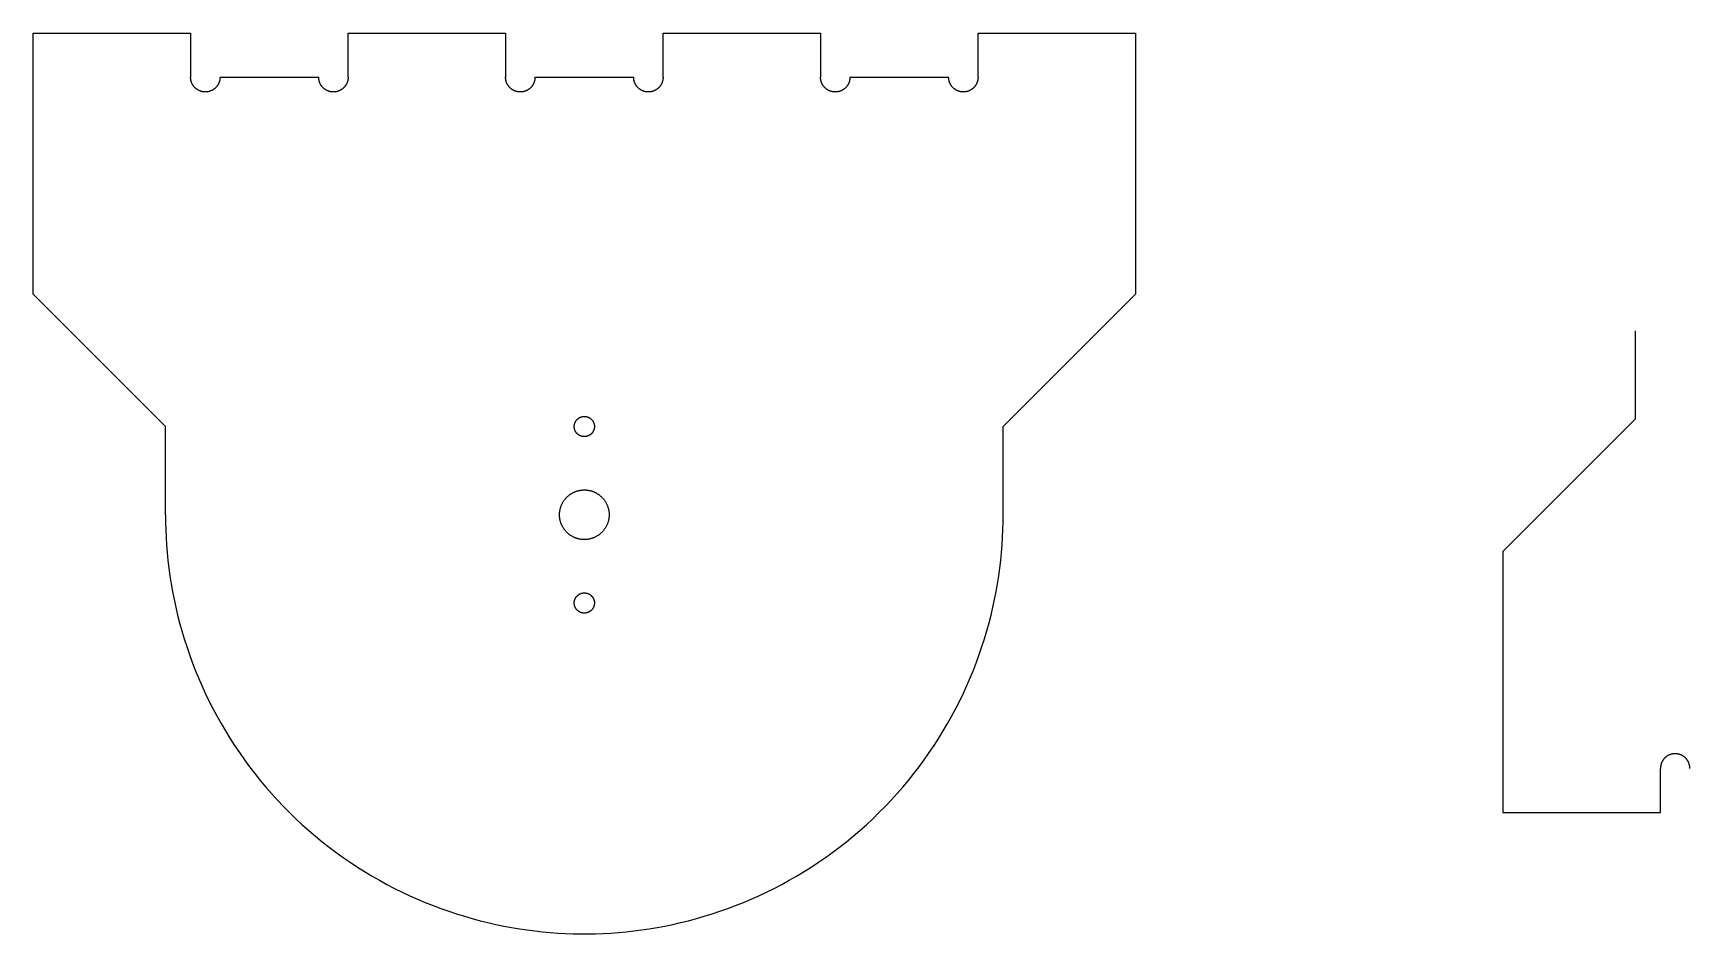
# Model space of a CAD drawing. Extents: x 20 to 1200, y -2407 to -64.
# Drawn here: x 450 to 900.9, y -314 to -69 of the extents above; entities that cross this region are included whole.
import ezdxf

# ---------------------------------------------------------------- set-up
doc = ezdxf.new("R2010")
doc.units = 0
doc.layers.add('DEFAULT', color=18, linetype='CONTINUOUS')

msp = doc.modelspace()

# ---------------------------------------------------------------- linework, layer by layer
at = {"layer": 'DEFAULT', "color": 18}
for p, q in [((450, -69), (492.857, -69)), ((450, -140), (450, -69)), ((492.857, -69), (492.857, -81)), ((535.7143, -69), (578.5714, -69)), ((535.7143, -81), (535.7143, -69)), ((578.5714, -69), (578.5714, -81)), ((621.4286, -81), (621.4286, -69)), ((621.4286, -69), (664.2857, -69)), ((664.2857, -69), (664.2857, -81)), ((707.143, -81), (707.143, -69)), ((707.143, -69), (750, -69)), ((750, -69), (750, -140)), ((500.8571, -81), (527.7143, -81)), ((586.5714, -81), (613.4286, -81)), ((672.2857, -81), (699.1429, -81)), ((486, -176), (450, -140)), ((750, -140), (714, -176)), ((886, -150.0001), (886, -174.0001)), ((886, -174.0001), (850, -210.0001)), ((486, -200), (486, -176)), ((714, -200), (714, -176)), ((850, -210.0001), (850, -281)), ((892.857, -281), (892.857, -269)), ((850, -281), (892.857, -281))]:
    msp.add_line(p, q, dxfattribs=at)
for points in [[(500.857, -81, 0), (500.856, -81.0714, 0), (500.855, -81.1433, 0), (500.851, -81.2157, 0), (500.847, -81.2885, 0), (500.841, -81.3617, 0), (500.833, -81.4353, 0), (500.825, -81.5092, 0), (500.814, -81.5834, 0), (500.803, -81.6579, 0), (500.789, -81.7325, 0), (500.775, -81.8074, 0), (500.759, -81.8824, 0), (500.741, -81.9574, 0), (500.722, -82.0326, 0), (500.701, -82.1077, 0), (500.678, -82.1828, 0), (500.654, -82.2578, 0), (500.629, -82.3326, 0), (500.601, -82.4073, 0), (500.573, -82.4817, 0), (500.542, -82.5558, 0), (500.51, -82.6296, 0), (500.476, -82.703, 0), (500.441, -82.776, 0), (500.404, -82.8485, 0), (500.366, -82.9204, 0), (500.326, -82.9918, 0), (500.284, -83.0625, 0), (500.241, -83.1325, 0), (500.197, -83.2018, 0), (500.15, -83.2703, 0), (500.103, -83.3379, 0), (500.054, -83.4047, 0), (500.003, -83.4705, 0), (499.951, -83.5353, 0), (499.898, -83.5991, 0), (499.843, -83.6618, 0), (499.787, -83.7235, 0), (499.729, -83.7839, 0), (499.671, -83.8432, 0), (499.611, -83.9012, 0), (499.55, -83.9579, 0), (499.488, -84.0133, 0), (499.424, -84.0674, 0), (499.36, -84.1201, 0), (499.295, -84.1714, 0), (499.228, -84.2213, 0), (499.161, -84.2697, 0), (499.093, -84.3166, 0), (499.024, -84.3621, 0), (498.955, -84.4059, 0), (498.884, -84.4483, 0), (498.813, -84.4891, 0), (498.742, -84.5283, 0), (498.669, -84.5659, 0), (498.597, -84.602, 0), (498.523, -84.6364, 0), (498.45, -84.6693, 0), (498.376, -84.7005, 0), (498.302, -84.7301, 0), (498.227, -84.7581, 0), (498.152, -84.7846, 0), (498.077, -84.8094, 0), (498.002, -84.8326, 0), (497.927, -84.8542, 0), (497.852, -84.8743, 0), (497.777, -84.8928, 0), (497.702, -84.9098, 0), (497.627, -84.9253, 0), (497.552, -84.9392, 0), (497.478, -84.9516, 0), (497.403, -84.9626, 0), (497.329, -84.9721, 0), (497.256, -84.9802, 0), (497.182, -84.9868, 0), (497.109, -84.9921, 0), (497.037, -84.996, 0), (496.964, -84.9986, 0), (496.893, -84.9999, 0), (496.821, -84.9999, 0), (496.75, -84.9986, 0), (496.678, -84.996, 0), (496.605, -84.9921, 0), (496.532, -84.9868, 0), (496.459, -84.9802, 0), (496.385, -84.9721, 0), (496.311, -84.9626, 0), (496.236, -84.9516, 0), (496.162, -84.9392, 0), (496.087, -84.9253, 0), (496.012, -84.9098, 0), (495.937, -84.8928, 0), (495.862, -84.8743, 0), (495.787, -84.8542, 0), (495.712, -84.8326, 0), (495.637, -84.8094, 0), (495.562, -84.7846, 0), (495.487, -84.7581, 0), (495.413, -84.7301, 0), (495.338, -84.7005, 0), (495.264, -84.6693, 0), (495.191, -84.6364, 0), (495.117, -84.602, 0), (495.045, -84.5659, 0), (494.973, -84.5283, 0), (494.901, -84.4891, 0), (494.83, -84.4483, 0), (494.759, -84.4059, 0), (494.69, -84.3621, 0), (494.621, -84.3166, 0), (494.553, -84.2697, 0), (494.486, -84.2213, 0), (494.419, -84.1714, 0), (494.354, -84.1201, 0), (494.29, -84.0674, 0), (494.226, -84.0133, 0), (494.164, -83.9579, 0), (494.103, -83.9012, 0), (494.043, -83.8432, 0), (493.985, -83.7839, 0), (493.927, -83.7235, 0), (493.871, -83.6618, 0), (493.816, -83.5991, 0), (493.763, -83.5353, 0), (493.711, -83.4705, 0), (493.66, -83.4047, 0), (493.611, -83.3379, 0), (493.564, -83.2703, 0), (493.518, -83.2018, 0), (493.473, -83.1325, 0), (493.43, -83.0625, 0), (493.388, -82.9918, 0), (493.348, -82.9204, 0), (493.31, -82.8485, 0), (493.273, -82.776, 0), (493.238, -82.703, 0), (493.204, -82.6296, 0), (493.172, -82.5558, 0), (493.142, -82.4817, 0), (493.113, -82.4073, 0), (493.086, -82.3326, 0), (493.06, -82.2578, 0), (493.036, -82.1828, 0), (493.013, -82.1077, 0), (492.993, -82.0326, 0), (492.973, -81.9574, 0), (492.956, -81.8824, 0), (492.939, -81.8074, 0), (492.925, -81.7325, 0), (492.911, -81.6579, 0), (492.9, -81.5834, 0), (492.89, -81.5092, 0), (492.881, -81.4353, 0), (492.873, -81.3617, 0), (492.867, -81.2885, 0), (492.863, -81.2157, 0), (492.86, -81.1433, 0), (492.858, -81.0714, 0), (492.857, -81, 0)], [(535.714, -81, 0), (535.714, -81.0714, 0), (535.712, -81.1433, 0), (535.708, -81.2157, 0), (535.704, -81.2885, 0), (535.698, -81.3617, 0), (535.691, -81.4353, 0), (535.682, -81.5092, 0), (535.672, -81.5834, 0), (535.66, -81.6579, 0), (535.647, -81.7325, 0), (535.632, -81.8074, 0), (535.616, -81.8824, 0), (535.598, -81.9574, 0), (535.579, -82.0326, 0), (535.558, -82.1077, 0), (535.535, -82.1828, 0), (535.511, -82.2577, 0), (535.486, -82.3326, 0), (535.459, -82.4072, 0), (535.43, -82.4817, 0), (535.399, -82.5558, 0), (535.367, -82.6296, 0), (535.334, -82.703, 0), (535.298, -82.776, 0), (535.262, -82.8485, 0), (535.223, -82.9204, 0), (535.183, -82.9918, 0), (535.142, -83.0625, 0), (535.098, -83.1325, 0), (535.054, -83.2018, 0), (535.008, -83.2703, 0), (534.96, -83.3379, 0), (534.911, -83.4046, 0), (534.86, -83.4705, 0), (534.808, -83.5353, 0), (534.755, -83.5991, 0), (534.7, -83.6618, 0), (534.644, -83.7234, 0), (534.587, -83.7839, 0), (534.528, -83.8431, 0), (534.468, -83.9011, 0), (534.407, -83.9579, 0), (534.345, -84.0133, 0), (534.282, -84.0674, 0), (534.217, -84.1201, 0), (534.152, -84.1714, 0), (534.086, -84.2213, 0), (534.018, -84.2697, 0), (533.95, -84.3166, 0), (533.882, -84.362, 0), (533.812, -84.4059, 0), (533.742, -84.4483, 0), (533.67, -84.489, 0), (533.599, -84.5283, 0), (533.527, -84.5659, 0), (533.454, -84.6019, 0), (533.381, -84.6364, 0), (533.307, -84.6692, 0), (533.233, -84.7004, 0), (533.159, -84.7301, 0), (533.084, -84.7581, 0), (533.009, -84.7845, 0), (532.935, -84.8093, 0), (532.86, -84.8326, 0), (532.784, -84.8542, 0), (532.709, -84.8743, 0), (532.634, -84.8928, 0), (532.559, -84.9098, 0), (532.484, -84.9252, 0), (532.409, -84.9391, 0), (532.335, -84.9516, 0), (532.261, -84.9625, 0), (532.187, -84.972, 0), (532.113, -84.9801, 0), (532.039, -84.9868, 0), (531.966, -84.9921, 0), (531.894, -84.996, 0), (531.822, -84.9986, 0), (531.75, -84.9998, 0), (531.679, -84.9998, 0), (531.607, -84.9986, 0), (531.535, -84.996, 0), (531.462, -84.9921, 0), (531.389, -84.9868, 0), (531.316, -84.9801, 0), (531.242, -84.972, 0), (531.168, -84.9625, 0), (531.094, -84.9516, 0), (531.019, -84.9391, 0), (530.944, -84.9252, 0), (530.869, -84.9098, 0), (530.794, -84.8928, 0), (530.719, -84.8743, 0), (530.644, -84.8542, 0), (530.569, -84.8326, 0), (530.494, -84.8093, 0), (530.419, -84.7845, 0), (530.344, -84.7581, 0), (530.27, -84.7301, 0), (530.196, -84.7004, 0), (530.122, -84.6692, 0), (530.048, -84.6364, 0), (529.975, -84.6019, 0), (529.902, -84.5659, 0), (529.83, -84.5283, 0), (529.758, -84.489, 0), (529.687, -84.4483, 0), (529.617, -84.4059, 0), (529.547, -84.362, 0), (529.478, -84.3166, 0), (529.41, -84.2697, 0), (529.343, -84.2213, 0), (529.277, -84.1714, 0), (529.211, -84.1201, 0), (529.147, -84.0674, 0), (529.084, -84.0133, 0), (529.022, -83.9579, 0), (528.961, -83.9011, 0), (528.901, -83.8431, 0), (528.842, -83.7839, 0), (528.785, -83.7234, 0), (528.729, -83.6618, 0), (528.674, -83.5991, 0), (528.62, -83.5353, 0), (528.568, -83.4705, 0), (528.518, -83.4046, 0), (528.469, -83.3379, 0), (528.421, -83.2703, 0), (528.375, -83.2018, 0), (528.33, -83.1325, 0), (528.287, -83.0625, 0), (528.245, -82.9918, 0), (528.205, -82.9204, 0), (528.167, -82.8485, 0), (528.13, -82.776, 0), (528.095, -82.703, 0), (528.061, -82.6296, 0), (528.029, -82.5558, 0), (527.999, -82.4817, 0), (527.97, -82.4072, 0), (527.943, -82.3326, 0), (527.917, -82.2577, 0), (527.893, -82.1828, 0), (527.871, -82.1077, 0), (527.85, -82.0326, 0), (527.831, -81.9574, 0), (527.813, -81.8824, 0), (527.797, -81.8074, 0), (527.782, -81.7325, 0), (527.769, -81.6579, 0), (527.757, -81.5834, 0), (527.747, -81.5092, 0), (527.738, -81.4353, 0), (527.731, -81.3617, 0), (527.725, -81.2885, 0), (527.72, -81.2157, 0), (527.717, -81.1433, 0), (527.715, -81.0714, 0), (527.714, -81, 0)], [(586.571, -81, 0), (586.571, -81.0714, 0), (586.569, -81.1433, 0), (586.566, -81.2157, 0), (586.561, -81.2885, 0), (586.555, -81.3617, 0), (586.548, -81.4353, 0), (586.539, -81.5092, 0), (586.529, -81.5834, 0), (586.517, -81.6579, 0), (586.504, -81.7325, 0), (586.489, -81.8074, 0), (586.473, -81.8824, 0), (586.455, -81.9574, 0), (586.436, -82.0326, 0), (586.415, -82.1077, 0), (586.393, -82.1828, 0), (586.369, -82.2577, 0), (586.343, -82.3326, 0), (586.316, -82.4072, 0), (586.287, -82.4817, 0), (586.256, -82.5558, 0), (586.224, -82.6296, 0), (586.191, -82.703, 0), (586.156, -82.776, 0), (586.119, -82.8485, 0), (586.08, -82.9204, 0), (586.04, -82.9918, 0), (585.999, -83.0625, 0), (585.956, -83.1325, 0), (585.911, -83.2018, 0), (585.865, -83.2703, 0), (585.817, -83.3379, 0), (585.768, -83.4046, 0), (585.717, -83.4705, 0), (585.665, -83.5353, 0), (585.612, -83.5991, 0), (585.557, -83.6618, 0), (585.501, -83.7234, 0), (585.444, -83.7839, 0), (585.385, -83.8431, 0), (585.325, -83.9011, 0), (585.264, -83.9579, 0), (585.202, -84.0133, 0), (585.139, -84.0674, 0), (585.074, -84.1201, 0), (585.009, -84.1714, 0), (584.943, -84.2213, 0), (584.876, -84.2697, 0), (584.808, -84.3166, 0), (584.739, -84.362, 0), (584.669, -84.4059, 0), (584.599, -84.4483, 0), (584.528, -84.489, 0), (584.456, -84.5283, 0), (584.384, -84.5659, 0), (584.311, -84.6019, 0), (584.238, -84.6364, 0), (584.164, -84.6692, 0), (584.09, -84.7004, 0), (584.016, -84.7301, 0), (583.941, -84.7581, 0), (583.867, -84.7845, 0), (583.792, -84.8093, 0), (583.717, -84.8326, 0), (583.642, -84.8542, 0), (583.566, -84.8743, 0), (583.491, -84.8928, 0), (583.416, -84.9098, 0), (583.341, -84.9252, 0), (583.267, -84.9391, 0), (583.192, -84.9516, 0), (583.118, -84.9625, 0), (583.044, -84.972, 0), (582.97, -84.9801, 0), (582.896, -84.9868, 0), (582.823, -84.9921, 0), (582.751, -84.996, 0), (582.679, -84.9986, 0), (582.607, -84.9998, 0), (582.536, -84.9998, 0), (582.464, -84.9986, 0), (582.392, -84.996, 0), (582.319, -84.9921, 0), (582.246, -84.9868, 0), (582.173, -84.9801, 0), (582.099, -84.972, 0), (582.025, -84.9625, 0), (581.951, -84.9516, 0), (581.876, -84.9391, 0), (581.801, -84.9252, 0), (581.727, -84.9098, 0), (581.652, -84.8928, 0), (581.576, -84.8743, 0), (581.501, -84.8542, 0), (581.426, -84.8326, 0), (581.351, -84.8093, 0), (581.276, -84.7845, 0), (581.201, -84.7581, 0), (581.127, -84.7301, 0), (581.053, -84.7004, 0), (580.979, -84.6692, 0), (580.905, -84.6364, 0), (580.832, -84.6019, 0), (580.759, -84.5659, 0), (580.687, -84.5283, 0), (580.615, -84.489, 0), (580.544, -84.4483, 0), (580.474, -84.4059, 0), (580.404, -84.362, 0), (580.335, -84.3166, 0), (580.267, -84.2697, 0), (580.2, -84.2213, 0), (580.134, -84.1714, 0), (580.068, -84.1201, 0), (580.004, -84.0674, 0), (579.941, -84.0133, 0), (579.879, -83.9579, 0), (579.818, -83.9011, 0), (579.758, -83.8431, 0), (579.699, -83.7839, 0), (579.642, -83.7234, 0), (579.586, -83.6618, 0), (579.531, -83.5991, 0), (579.477, -83.5353, 0), (579.425, -83.4705, 0), (579.375, -83.4046, 0), (579.326, -83.3379, 0), (579.278, -83.2703, 0), (579.232, -83.2018, 0), (579.187, -83.1325, 0), (579.144, -83.0625, 0), (579.103, -82.9918, 0), (579.063, -82.9204, 0), (579.024, -82.8485, 0), (578.987, -82.776, 0), (578.952, -82.703, 0), (578.918, -82.6296, 0), (578.886, -82.5558, 0), (578.856, -82.4817, 0), (578.827, -82.4072, 0), (578.8, -82.3326, 0), (578.774, -82.2577, 0), (578.75, -82.1828, 0), (578.728, -82.1077, 0), (578.707, -82.0326, 0), (578.688, -81.9574, 0), (578.67, -81.8824, 0), (578.654, -81.8074, 0), (578.639, -81.7325, 0), (578.626, -81.6579, 0), (578.614, -81.5834, 0), (578.604, -81.5092, 0), (578.595, -81.4353, 0), (578.588, -81.3617, 0), (578.582, -81.2885, 0), (578.577, -81.2157, 0), (578.574, -81.1433, 0), (578.572, -81.0714, 0), (578.571, -81, 0)], [(621.429, -81, 0), (621.428, -81.0714, 0), (621.426, -81.1433, 0), (621.423, -81.2157, 0), (621.418, -81.2885, 0), (621.412, -81.3617, 0), (621.405, -81.4353, 0), (621.396, -81.5092, 0), (621.386, -81.5834, 0), (621.374, -81.6579, 0), (621.361, -81.7325, 0), (621.346, -81.8074, 0), (621.33, -81.8824, 0), (621.312, -81.9574, 0), (621.293, -82.0326, 0), (621.272, -82.1077, 0), (621.25, -82.1828, 0), (621.226, -82.2577, 0), (621.2, -82.3326, 0), (621.173, -82.4072, 0), (621.144, -82.4817, 0), (621.114, -82.5558, 0), (621.082, -82.6296, 0), (621.048, -82.703, 0), (621.013, -82.776, 0), (620.976, -82.8485, 0), (620.937, -82.9204, 0), (620.897, -82.9918, 0), (620.856, -83.0625, 0), (620.813, -83.1325, 0), (620.768, -83.2018, 0), (620.722, -83.2703, 0), (620.674, -83.3379, 0), (620.625, -83.4046, 0), (620.575, -83.4705, 0), (620.523, -83.5353, 0), (620.469, -83.5991, 0), (620.414, -83.6618, 0), (620.358, -83.7234, 0), (620.301, -83.7839, 0), (620.242, -83.8431, 0), (620.182, -83.9011, 0), (620.121, -83.9579, 0), (620.059, -84.0133, 0), (619.996, -84.0674, 0), (619.932, -84.1201, 0), (619.866, -84.1714, 0), (619.8, -84.2213, 0), (619.733, -84.2697, 0), (619.665, -84.3166, 0), (619.596, -84.362, 0), (619.526, -84.4059, 0), (619.456, -84.4483, 0), (619.385, -84.489, 0), (619.313, -84.5283, 0), (619.241, -84.5659, 0), (619.168, -84.6019, 0), (619.095, -84.6364, 0), (619.021, -84.6692, 0), (618.947, -84.7004, 0), (618.873, -84.7301, 0), (618.799, -84.7581, 0), (618.724, -84.7845, 0), (618.649, -84.8093, 0), (618.574, -84.8326, 0), (618.499, -84.8542, 0), (618.424, -84.8743, 0), (618.348, -84.8928, 0), (618.273, -84.9098, 0), (618.199, -84.9252, 0), (618.124, -84.9391, 0), (618.049, -84.9516, 0), (617.975, -84.9625, 0), (617.901, -84.972, 0), (617.827, -84.9801, 0), (617.754, -84.9868, 0), (617.681, -84.9921, 0), (617.608, -84.996, 0), (617.536, -84.9986, 0), (617.464, -84.9998, 0), (617.393, -84.9998, 0), (617.321, -84.9986, 0), (617.249, -84.996, 0), (617.177, -84.9921, 0), (617.104, -84.9868, 0), (617.03, -84.9801, 0), (616.956, -84.972, 0), (616.882, -84.9625, 0), (616.808, -84.9516, 0), (616.733, -84.9391, 0), (616.659, -84.9252, 0), (616.584, -84.9098, 0), (616.509, -84.8928, 0), (616.434, -84.8743, 0), (616.358, -84.8542, 0), (616.283, -84.8326, 0), (616.208, -84.8093, 0), (616.133, -84.7845, 0), (616.059, -84.7581, 0), (615.984, -84.7301, 0), (615.91, -84.7004, 0), (615.836, -84.6692, 0), (615.762, -84.6364, 0), (615.689, -84.6019, 0), (615.616, -84.5659, 0), (615.544, -84.5283, 0), (615.472, -84.489, 0), (615.401, -84.4483, 0), (615.331, -84.4059, 0), (615.261, -84.362, 0), (615.192, -84.3166, 0), (615.124, -84.2697, 0), (615.057, -84.2213, 0), (614.991, -84.1714, 0), (614.926, -84.1201, 0), (614.861, -84.0674, 0), (614.798, -84.0133, 0), (614.736, -83.9579, 0), (614.675, -83.9011, 0), (614.615, -83.8431, 0), (614.556, -83.7839, 0), (614.499, -83.7234, 0), (614.443, -83.6618, 0), (614.388, -83.5991, 0), (614.335, -83.5353, 0), (614.283, -83.4705, 0), (614.232, -83.4046, 0), (614.183, -83.3379, 0), (614.135, -83.2703, 0), (614.089, -83.2018, 0), (614.044, -83.1325, 0), (614.001, -83.0625, 0), (613.96, -82.9918, 0), (613.92, -82.9204, 0), (613.881, -82.8485, 0), (613.844, -82.776, 0), (613.809, -82.703, 0), (613.776, -82.6296, 0), (613.744, -82.5558, 0), (613.713, -82.4817, 0), (613.684, -82.4072, 0), (613.657, -82.3326, 0), (613.631, -82.2577, 0), (613.607, -82.1828, 0), (613.585, -82.1077, 0), (613.564, -82.0326, 0), (613.545, -81.9574, 0), (613.527, -81.8824, 0), (613.511, -81.8074, 0), (613.496, -81.7325, 0), (613.483, -81.6579, 0), (613.471, -81.5834, 0), (613.461, -81.5092, 0), (613.452, -81.4353, 0), (613.445, -81.3617, 0), (613.439, -81.2885, 0), (613.434, -81.2157, 0), (613.431, -81.1433, 0), (613.429, -81.0714, 0), (613.429, -81, 0)], [(672.286, -81, 0), (672.285, -81.0714, 0), (672.283, -81.1433, 0), (672.28, -81.2157, 0), (672.275, -81.2885, 0), (672.269, -81.3617, 0), (672.262, -81.4353, 0), (672.253, -81.5092, 0), (672.243, -81.5834, 0), (672.231, -81.6579, 0), (672.218, -81.7325, 0), (672.203, -81.8074, 0), (672.187, -81.8824, 0), (672.169, -81.9574, 0), (672.15, -82.0326, 0), (672.129, -82.1077, 0), (672.107, -82.1828, 0), (672.083, -82.2577, 0), (672.057, -82.3326, 0), (672.03, -82.4072, 0), (672.001, -82.4817, 0), (671.971, -82.5558, 0), (671.939, -82.6296, 0), (671.905, -82.703, 0), (671.87, -82.776, 0), (671.833, -82.8485, 0), (671.795, -82.9204, 0), (671.755, -82.9918, 0), (671.713, -83.0625, 0), (671.67, -83.1325, 0), (671.625, -83.2018, 0), (671.579, -83.2703, 0), (671.531, -83.3379, 0), (671.482, -83.4046, 0), (671.432, -83.4705, 0), (671.38, -83.5353, 0), (671.326, -83.5991, 0), (671.271, -83.6618, 0), (671.215, -83.7234, 0), (671.158, -83.7839, 0), (671.099, -83.8431, 0), (671.039, -83.9011, 0), (670.978, -83.9579, 0), (670.916, -84.0133, 0), (670.853, -84.0674, 0), (670.789, -84.1201, 0), (670.723, -84.1714, 0), (670.657, -84.2213, 0), (670.59, -84.2697, 0), (670.522, -84.3166, 0), (670.453, -84.362, 0), (670.383, -84.4059, 0), (670.313, -84.4483, 0), (670.242, -84.489, 0), (670.17, -84.5283, 0), (670.098, -84.5659, 0), (670.025, -84.6019, 0), (669.952, -84.6364, 0), (669.878, -84.6692, 0), (669.804, -84.7004, 0), (669.73, -84.7301, 0), (669.656, -84.7581, 0), (669.581, -84.7845, 0), (669.506, -84.8093, 0), (669.431, -84.8326, 0), (669.356, -84.8542, 0), (669.281, -84.8743, 0), (669.206, -84.8928, 0), (669.131, -84.9098, 0), (669.056, -84.9252, 0), (668.981, -84.9391, 0), (668.906, -84.9516, 0), (668.832, -84.9625, 0), (668.758, -84.972, 0), (668.684, -84.9801, 0), (668.611, -84.9868, 0), (668.538, -84.9921, 0), (668.465, -84.996, 0), (668.393, -84.9986, 0), (668.321, -84.9998, 0), (668.25, -84.9998, 0), (668.178, -84.9986, 0), (668.106, -84.996, 0), (668.034, -84.9921, 0), (667.961, -84.9868, 0), (667.887, -84.9801, 0), (667.813, -84.972, 0), (667.739, -84.9625, 0), (667.665, -84.9516, 0), (667.591, -84.9391, 0), (667.516, -84.9252, 0), (667.441, -84.9098, 0), (667.366, -84.8928, 0), (667.291, -84.8743, 0), (667.216, -84.8542, 0), (667.14, -84.8326, 0), (667.065, -84.8093, 0), (666.991, -84.7845, 0), (666.916, -84.7581, 0), (666.841, -84.7301, 0), (666.767, -84.7004, 0), (666.693, -84.6692, 0), (666.619, -84.6364, 0), (666.546, -84.6019, 0), (666.473, -84.5659, 0), (666.401, -84.5283, 0), (666.33, -84.489, 0), (666.258, -84.4483, 0), (666.188, -84.4059, 0), (666.118, -84.362, 0), (666.05, -84.3166, 0), (665.982, -84.2697, 0), (665.914, -84.2213, 0), (665.848, -84.1714, 0), (665.783, -84.1201, 0), (665.718, -84.0674, 0), (665.655, -84.0133, 0), (665.593, -83.9579, 0), (665.532, -83.9011, 0), (665.472, -83.8431, 0), (665.413, -83.7839, 0), (665.356, -83.7234, 0), (665.3, -83.6618, 0), (665.245, -83.5991, 0), (665.192, -83.5353, 0), (665.14, -83.4705, 0), (665.089, -83.4046, 0), (665.04, -83.3379, 0), (664.992, -83.2703, 0), (664.946, -83.2018, 0), (664.902, -83.1325, 0), (664.858, -83.0625, 0), (664.817, -82.9918, 0), (664.777, -82.9204, 0), (664.738, -82.8485, 0), (664.702, -82.776, 0), (664.666, -82.703, 0), (664.633, -82.6296, 0), (664.601, -82.5558, 0), (664.57, -82.4817, 0), (664.541, -82.4072, 0), (664.514, -82.3326, 0), (664.489, -82.2577, 0), (664.465, -82.1828, 0), (664.442, -82.1077, 0), (664.421, -82.0326, 0), (664.402, -81.9574, 0), (664.384, -81.8824, 0), (664.368, -81.8074, 0), (664.353, -81.7325, 0), (664.34, -81.6579, 0), (664.328, -81.5834, 0), (664.318, -81.5092, 0), (664.309, -81.4353, 0), (664.302, -81.3617, 0), (664.296, -81.2885, 0), (664.292, -81.2157, 0), (664.288, -81.1433, 0), (664.286, -81.0714, 0), (664.286, -81, 0)], [(707.143, -81, 0), (707.142, -81.0714, 0), (707.14, -81.1433, 0), (707.137, -81.2157, 0), (707.133, -81.2885, 0), (707.127, -81.3617, 0), (707.119, -81.4353, 0), (707.11, -81.5092, 0), (707.1, -81.5834, 0), (707.089, -81.6579, 0), (707.075, -81.7325, 0), (707.061, -81.8074, 0), (707.044, -81.8824, 0), (707.027, -81.9574, 0), (707.007, -82.0326, 0), (706.987, -82.1077, 0), (706.964, -82.1828, 0), (706.94, -82.2578, 0), (706.914, -82.3326, 0), (706.887, -82.4073, 0), (706.858, -82.4817, 0), (706.828, -82.5558, 0), (706.796, -82.6296, 0), (706.762, -82.703, 0), (706.727, -82.776, 0), (706.69, -82.8485, 0), (706.652, -82.9204, 0), (706.612, -82.9918, 0), (706.57, -83.0625, 0), (706.527, -83.1325, 0), (706.482, -83.2018, 0), (706.436, -83.2703, 0), (706.389, -83.3379, 0), (706.34, -83.4047, 0), (706.289, -83.4705, 0), (706.237, -83.5353, 0), (706.184, -83.5991, 0), (706.129, -83.6618, 0), (706.073, -83.7235, 0), (706.015, -83.7839, 0), (705.957, -83.8432, 0), (705.897, -83.9012, 0), (705.836, -83.9579, 0), (705.774, -84.0133, 0), (705.71, -84.0674, 0), (705.646, -84.1201, 0), (705.581, -84.1714, 0), (705.514, -84.2213, 0), (705.447, -84.2697, 0), (705.379, -84.3166, 0), (705.31, -84.3621, 0), (705.241, -84.4059, 0), (705.17, -84.4483, 0), (705.099, -84.4891, 0), (705.027, -84.5283, 0), (704.955, -84.5659, 0), (704.883, -84.602, 0), (704.809, -84.6364, 0), (704.736, -84.6693, 0), (704.662, -84.7005, 0), (704.587, -84.7301, 0), (704.513, -84.7581, 0), (704.438, -84.7846, 0), (704.363, -84.8094, 0), (704.288, -84.8326, 0), (704.213, -84.8542, 0), (704.138, -84.8743, 0), (704.063, -84.8928, 0), (703.988, -84.9098, 0), (703.913, -84.9253, 0), (703.838, -84.9392, 0), (703.764, -84.9516, 0), (703.689, -84.9626, 0), (703.615, -84.9721, 0), (703.541, -84.9802, 0), (703.468, -84.9868, 0), (703.395, -84.9921, 0), (703.322, -84.996, 0), (703.25, -84.9986, 0), (703.179, -84.9999, 0), (703.107, -84.9999, 0), (703.036, -84.9986, 0), (702.963, -84.996, 0), (702.891, -84.9921, 0), (702.818, -84.9868, 0), (702.744, -84.9802, 0), (702.671, -84.9721, 0), (702.597, -84.9626, 0), (702.522, -84.9516, 0), (702.448, -84.9392, 0), (702.373, -84.9253, 0), (702.298, -84.9098, 0), (702.223, -84.8928, 0), (702.148, -84.8743, 0), (702.073, -84.8542, 0), (701.998, -84.8326, 0), (701.923, -84.8094, 0), (701.848, -84.7846, 0), (701.773, -84.7581, 0), (701.698, -84.7301, 0), (701.624, -84.7005, 0), (701.55, -84.6693, 0), (701.477, -84.6364, 0), (701.403, -84.602, 0), (701.331, -84.5659, 0), (701.258, -84.5283, 0), (701.187, -84.4891, 0), (701.116, -84.4483, 0), (701.045, -84.4059, 0), (700.976, -84.3621, 0), (700.907, -84.3166, 0), (700.839, -84.2697, 0), (700.772, -84.2213, 0), (700.705, -84.1714, 0), (700.64, -84.1201, 0), (700.576, -84.0674, 0), (700.512, -84.0133, 0), (700.45, -83.9579, 0), (700.389, -83.9012, 0), (700.329, -83.8432, 0), (700.271, -83.7839, 0), (700.213, -83.7235, 0), (700.157, -83.6618, 0), (700.102, -83.5991, 0), (700.049, -83.5353, 0), (699.997, -83.4705, 0), (699.946, -83.4047, 0), (699.897, -83.3379, 0), (699.85, -83.2703, 0), (699.803, -83.2018, 0), (699.759, -83.1325, 0), (699.716, -83.0625, 0), (699.674, -82.9918, 0), (699.634, -82.9204, 0), (699.596, -82.8485, 0), (699.559, -82.776, 0), (699.524, -82.703, 0), (699.49, -82.6296, 0), (699.458, -82.5558, 0), (699.427, -82.4817, 0), (699.399, -82.4073, 0), (699.371, -82.3326, 0), (699.346, -82.2578, 0), (699.322, -82.1828, 0), (699.299, -82.1077, 0), (699.278, -82.0326, 0), (699.259, -81.9574, 0), (699.241, -81.8824, 0), (699.225, -81.8074, 0), (699.211, -81.7325, 0), (699.197, -81.6579, 0), (699.186, -81.5834, 0), (699.175, -81.5092, 0), (699.167, -81.4353, 0), (699.159, -81.3617, 0), (699.153, -81.2885, 0), (699.149, -81.2157, 0), (699.145, -81.1433, 0), (699.144, -81.0714, 0), (699.143, -81, 0)], [(600, -173.25, 0), (600.054, -173.251, 0), (600.109, -173.252, 0), (600.164, -173.255, 0), (600.22, -173.259, 0), (600.276, -173.264, 0), (600.332, -173.27, 0), (600.389, -173.278, 0), (600.445, -173.286, 0), (600.502, -173.296, 0), (600.559, -173.307, 0), (600.616, -173.32, 0), (600.674, -173.334, 0), (600.731, -173.349, 0), (600.788, -173.365, 0), (600.845, -173.383, 0), (600.902, -173.402, 0), (600.959, -173.423, 0), (601.016, -173.444, 0), (601.072, -173.468, 0), (601.128, -173.492, 0), (601.184, -173.518, 0), (601.24, -173.545, 0), (601.295, -173.574, 0), (601.349, -173.604, 0), (601.403, -173.635, 0), (601.457, -173.668, 0), (601.51, -173.701, 0), (601.562, -173.737, 0), (601.613, -173.773, 0), (601.664, -173.811, 0), (601.714, -173.85, 0), (601.763, -173.89, 0), (601.811, -173.931, 0), (601.859, -173.973, 0), (601.905, -174.017, 0), (601.95, -174.061, 0), (601.994, -174.107, 0), (602.038, -174.153, 0), (602.08, -174.201, 0), (602.121, -174.249, 0), (602.16, -174.298, 0), (602.199, -174.348, 0), (602.236, -174.399, 0), (602.272, -174.451, 0), (602.307, -174.503, 0), (602.341, -174.556, 0), (602.373, -174.61, 0), (602.404, -174.664, 0), (602.433, -174.719, 0), (602.462, -174.774, 0), (602.489, -174.83, 0), (602.514, -174.886, 0), (602.538, -174.942, 0), (602.561, -174.998, 0), (602.583, -175.055, 0), (602.603, -175.112, 0), (602.621, -175.169, 0), (602.639, -175.226, 0), (602.655, -175.284, 0), (602.67, -175.341, 0), (602.683, -175.398, 0), (602.695, -175.455, 0), (602.706, -175.512, 0), (602.716, -175.569, 0), (602.724, -175.626, 0), (602.732, -175.682, 0), (602.737, -175.738, 0), (602.742, -175.794, 0), (602.746, -175.849, 0), (602.748, -175.904, 0), (602.75, -175.959, 0), (602.75, -176.014, 0), (602.749, -176.068, 0), (602.747, -176.123, 0), (602.744, -176.178, 0), (602.74, -176.234, 0), (602.735, -176.29, 0), (602.728, -176.346, 0), (602.72, -176.403, 0), (602.711, -176.46, 0), (602.701, -176.516, 0), (602.69, -176.573, 0), (602.677, -176.631, 0), (602.663, -176.688, 0), (602.647, -176.745, 0), (602.63, -176.802, 0), (602.612, -176.859, 0), (602.593, -176.916, 0), (602.572, -176.973, 0), (602.55, -177.03, 0), (602.526, -177.086, 0), (602.501, -177.142, 0), (602.475, -177.198, 0), (602.448, -177.254, 0), (602.419, -177.309, 0), (602.388, -177.363, 0), (602.357, -177.417, 0), (602.324, -177.47, 0), (602.29, -177.523, 0), (602.254, -177.575, 0), (602.218, -177.626, 0), (602.18, -177.677, 0), (602.141, -177.726, 0), (602.1, -177.775, 0), (602.059, -177.823, 0), (602.016, -177.87, 0), (601.972, -177.916, 0), (601.928, -177.961, 0), (601.882, -178.005, 0), (601.835, -178.048, 0), (601.787, -178.09, 0), (601.739, -178.131, 0), (601.689, -178.17, 0), (601.639, -178.208, 0), (601.588, -178.245, 0), (601.536, -178.281, 0), (601.483, -178.316, 0), (601.43, -178.349, 0), (601.376, -178.381, 0), (601.322, -178.411, 0), (601.267, -178.441, 0), (601.212, -178.468, 0), (601.156, -178.495, 0), (601.1, -178.52, 0), (601.044, -178.544, 0), (600.987, -178.567, 0), (600.931, -178.588, 0), (600.874, -178.608, 0), (600.817, -178.626, 0), (600.759, -178.643, 0), (600.702, -178.659, 0), (600.645, -178.673, 0), (600.588, -178.686, 0), (600.531, -178.698, 0), (600.474, -178.709, 0), (600.417, -178.718, 0), (600.36, -178.726, 0), (600.304, -178.733, 0), (600.248, -178.739, 0), (600.192, -178.743, 0), (600.137, -178.747, 0), (600.082, -178.749, 0), (600.027, -178.75, 0), (599.973, -178.75, 0), (599.918, -178.749, 0), (599.863, -178.747, 0), (599.808, -178.743, 0), (599.752, -178.739, 0), (599.696, -178.733, 0), (599.64, -178.726, 0), (599.583, -178.718, 0), (599.526, -178.709, 0), (599.469, -178.698, 0), (599.412, -178.686, 0), (599.355, -178.673, 0), (599.298, -178.659, 0), (599.241, -178.643, 0), (599.183, -178.626, 0), (599.126, -178.608, 0), (599.069, -178.588, 0), (599.013, -178.567, 0), (598.956, -178.544, 0), (598.9, -178.52, 0), (598.844, -178.495, 0), (598.788, -178.468, 0), (598.733, -178.441, 0), (598.678, -178.411, 0), (598.624, -178.381, 0), (598.57, -178.349, 0), (598.517, -178.316, 0), (598.464, -178.281, 0), (598.412, -178.245, 0), (598.361, -178.208, 0), (598.311, -178.17, 0), (598.261, -178.131, 0), (598.213, -178.09, 0), (598.165, -178.048, 0), (598.118, -178.005, 0), (598.072, -177.961, 0), (598.028, -177.916, 0), (597.984, -177.87, 0), (597.941, -177.823, 0), (597.9, -177.775, 0), (597.859, -177.726, 0), (597.82, -177.677, 0), (597.782, -177.626, 0), (597.746, -177.575, 0), (597.71, -177.523, 0), (597.676, -177.47, 0), (597.643, -177.417, 0), (597.612, -177.363, 0), (597.581, -177.309, 0), (597.552, -177.254, 0), (597.525, -177.198, 0), (597.499, -177.142, 0), (597.474, -177.086, 0), (597.45, -177.03, 0), (597.428, -176.973, 0), (597.407, -176.916, 0), (597.388, -176.859, 0), (597.37, -176.802, 0), (597.353, -176.745, 0), (597.337, -176.688, 0), (597.323, -176.631, 0), (597.31, -176.573, 0), (597.299, -176.516, 0), (597.289, -176.46, 0), (597.28, -176.403, 0), (597.272, -176.346, 0), (597.265, -176.29, 0), (597.26, -176.234, 0), (597.256, -176.178, 0), (597.253, -176.123, 0), (597.251, -176.068, 0), (597.25, -176.014, 0), (597.25, -175.959, 0), (597.252, -175.904, 0), (597.254, -175.849, 0), (597.258, -175.794, 0), (597.263, -175.738, 0), (597.268, -175.682, 0), (597.276, -175.626, 0), (597.284, -175.569, 0), (597.294, -175.512, 0), (597.305, -175.455, 0), (597.317, -175.398, 0), (597.33, -175.341, 0), (597.345, -175.284, 0), (597.361, -175.226, 0), (597.379, -175.169, 0), (597.397, -175.112, 0), (597.417, -175.055, 0), (597.439, -174.998, 0), (597.462, -174.942, 0), (597.486, -174.886, 0), (597.511, -174.83, 0), (597.538, -174.774, 0), (597.567, -174.719, 0), (597.596, -174.664, 0), (597.627, -174.61, 0), (597.659, -174.556, 0), (597.693, -174.503, 0), (597.728, -174.451, 0), (597.764, -174.399, 0), (597.801, -174.348, 0), (597.84, -174.298, 0), (597.879, -174.249, 0), (597.92, -174.201, 0), (597.962, -174.153, 0), (598.006, -174.107, 0), (598.05, -174.061, 0), (598.095, -174.017, 0), (598.141, -173.973, 0), (598.189, -173.931, 0), (598.237, -173.89, 0), (598.286, -173.85, 0), (598.336, -173.811, 0), (598.387, -173.773, 0), (598.438, -173.737, 0), (598.49, -173.701, 0), (598.543, -173.668, 0), (598.597, -173.635, 0), (598.651, -173.604, 0), (598.705, -173.574, 0), (598.76, -173.545, 0), (598.816, -173.518, 0), (598.872, -173.492, 0), (598.928, -173.468, 0), (598.984, -173.444, 0), (599.041, -173.423, 0), (599.098, -173.402, 0), (599.155, -173.383, 0), (599.212, -173.365, 0), (599.269, -173.349, 0), (599.326, -173.334, 0), (599.384, -173.32, 0), (599.441, -173.307, 0), (599.498, -173.296, 0), (599.555, -173.286, 0), (599.611, -173.278, 0), (599.668, -173.27, 0), (599.724, -173.264, 0), (599.78, -173.259, 0), (599.836, -173.255, 0), (599.891, -173.252, 0), (599.946, -173.251, 0), (600, -173.25, 0)], [(600, -193.25, 0), (600.134, -193.251, 0), (600.268, -193.255, 0), (600.404, -193.262, 0), (600.54, -193.272, 0), (600.677, -193.284, 0), (600.815, -193.299, 0), (600.954, -193.318, 0), (601.093, -193.339, 0), (601.233, -193.363, 0), (601.373, -193.391, 0), (601.513, -193.422, 0), (601.653, -193.456, 0), (601.794, -193.493, 0), (601.934, -193.533, 0), (602.074, -193.577, 0), (602.214, -193.624, 0), (602.354, -193.674, 0), (602.493, -193.727, 0), (602.632, -193.784, 0), (602.77, -193.844, 0), (602.907, -193.908, 0), (603.043, -193.975, 0), (603.178, -194.045, 0), (603.312, -194.118, 0), (603.445, -194.195, 0), (603.576, -194.275, 0), (603.706, -194.358, 0), (603.834, -194.444, 0), (603.96, -194.534, 0), (604.085, -194.626, 0), (604.207, -194.722, 0), (604.328, -194.82, 0), (604.446, -194.921, 0), (604.562, -195.025, 0), (604.676, -195.132, 0), (604.787, -195.241, 0), (604.895, -195.353, 0), (605.001, -195.467, 0), (605.105, -195.583, 0), (605.205, -195.702, 0), (605.303, -195.823, 0), (605.397, -195.946, 0), (605.489, -196.071, 0), (605.577, -196.198, 0), (605.663, -196.327, 0), (605.745, -196.457, 0), (605.824, -196.588, 0), (605.9, -196.721, 0), (605.973, -196.855, 0), (606.042, -196.991, 0), (606.108, -197.127, 0), (606.171, -197.265, 0), (606.23, -197.403, 0), (606.286, -197.541, 0), (606.339, -197.681, 0), (606.388, -197.821, 0), (606.435, -197.961, 0), (606.477, -198.101, 0), (606.517, -198.241, 0), (606.553, -198.382, 0), (606.586, -198.522, 0), (606.616, -198.662, 0), (606.643, -198.802, 0), (606.667, -198.942, 0), (606.687, -199.081, 0), (606.705, -199.219, 0), (606.719, -199.357, 0), (606.731, -199.494, 0), (606.74, -199.63, 0), (606.746, -199.766, 0), (606.749, -199.9, 0), (606.75, -200.033, 0), (606.748, -200.167, 0), (606.743, -200.302, 0), (606.736, -200.438, 0), (606.726, -200.574, 0), (606.712, -200.712, 0), (606.696, -200.85, 0), (606.677, -200.989, 0), (606.655, -201.128, 0), (606.63, -201.268, 0), (606.602, -201.408, 0), (606.57, -201.548, 0), (606.535, -201.688, 0), (606.498, -201.829, 0), (606.456, -201.969, 0), (606.412, -202.109, 0), (606.364, -202.249, 0), (606.313, -202.389, 0), (606.259, -202.528, 0), (606.201, -202.666, 0), (606.14, -202.804, 0), (606.076, -202.941, 0), (606.008, -203.077, 0), (605.937, -203.212, 0), (605.863, -203.345, 0), (605.785, -203.478, 0), (605.704, -203.609, 0), (605.621, -203.738, 0), (605.533, -203.866, 0), (605.443, -203.991, 0), (605.35, -204.116, 0), (605.254, -204.238, 0), (605.155, -204.357, 0), (605.053, -204.475, 0), (604.949, -204.591, 0), (604.841, -204.704, 0), (604.731, -204.814, 0), (604.619, -204.922, 0), (604.504, -205.027, 0), (604.387, -205.13, 0), (604.268, -205.23, 0), (604.146, -205.326, 0), (604.023, -205.42, 0), (603.897, -205.511, 0), (603.77, -205.599, 0), (603.641, -205.684, 0), (603.511, -205.765, 0), (603.379, -205.844, 0), (603.245, -205.919, 0), (603.111, -205.99, 0), (602.975, -206.059, 0), (602.839, -206.124, 0), (602.701, -206.186, 0), (602.563, -206.245, 0), (602.424, -206.3, 0), (602.284, -206.352, 0), (602.144, -206.4, 0), (602.004, -206.446, 0), (601.864, -206.488, 0), (601.723, -206.526, 0), (601.583, -206.562, 0), (601.443, -206.594, 0), (601.303, -206.623, 0), (601.163, -206.649, 0), (601.023, -206.672, 0), (600.885, -206.692, 0), (600.746, -206.709, 0), (600.609, -206.723, 0), (600.472, -206.733, 0), (600.336, -206.742, 0), (600.201, -206.747, 0), (600.067, -206.75, 0), (599.933, -206.75, 0), (599.799, -206.747, 0), (599.664, -206.742, 0), (599.528, -206.733, 0), (599.391, -206.723, 0), (599.254, -206.709, 0), (599.115, -206.692, 0), (598.977, -206.672, 0), (598.837, -206.649, 0), (598.697, -206.623, 0), (598.557, -206.594, 0), (598.417, -206.562, 0), (598.277, -206.526, 0), (598.136, -206.488, 0), (597.996, -206.446, 0), (597.856, -206.4, 0), (597.716, -206.352, 0), (597.576, -206.3, 0), (597.437, -206.245, 0), (597.299, -206.186, 0), (597.161, -206.124, 0), (597.025, -206.059, 0), (596.889, -205.99, 0), (596.755, -205.919, 0), (596.621, -205.844, 0), (596.489, -205.765, 0), (596.359, -205.684, 0), (596.23, -205.599, 0), (596.103, -205.511, 0), (595.977, -205.42, 0), (595.854, -205.326, 0), (595.732, -205.23, 0), (595.613, -205.13, 0), (595.496, -205.027, 0), (595.381, -204.922, 0), (595.269, -204.814, 0), (595.159, -204.704, 0), (595.051, -204.591, 0), (594.947, -204.475, 0), (594.845, -204.357, 0), (594.746, -204.238, 0), (594.65, -204.116, 0), (594.557, -203.991, 0), (594.467, -203.866, 0), (594.379, -203.738, 0), (594.296, -203.609, 0), (594.215, -203.478, 0), (594.137, -203.345, 0), (594.063, -203.212, 0), (593.992, -203.077, 0), (593.924, -202.941, 0), (593.86, -202.804, 0), (593.799, -202.666, 0), (593.741, -202.528, 0), (593.687, -202.389, 0), (593.636, -202.249, 0), (593.588, -202.109, 0), (593.544, -201.969, 0), (593.502, -201.829, 0), (593.465, -201.688, 0), (593.43, -201.548, 0), (593.398, -201.408, 0), (593.37, -201.268, 0), (593.345, -201.128, 0), (593.323, -200.989, 0), (593.304, -200.85, 0), (593.288, -200.712, 0), (593.274, -200.574, 0), (593.264, -200.438, 0), (593.257, -200.302, 0), (593.252, -200.167, 0), (593.25, -200.033, 0), (593.251, -199.9, 0), (593.254, -199.766, 0), (593.26, -199.63, 0), (593.269, -199.494, 0), (593.281, -199.357, 0), (593.295, -199.219, 0), (593.313, -199.081, 0), (593.333, -198.942, 0), (593.357, -198.802, 0), (593.384, -198.662, 0), (593.414, -198.522, 0), (593.447, -198.382, 0), (593.483, -198.241, 0), (593.523, -198.101, 0), (593.565, -197.961, 0), (593.612, -197.821, 0), (593.661, -197.681, 0), (593.714, -197.541, 0), (593.77, -197.403, 0), (593.829, -197.265, 0), (593.892, -197.127, 0), (593.958, -196.991, 0), (594.027, -196.855, 0), (594.1, -196.721, 0), (594.176, -196.588, 0), (594.255, -196.457, 0), (594.337, -196.327, 0), (594.423, -196.198, 0), (594.511, -196.071, 0), (594.603, -195.946, 0), (594.697, -195.823, 0), (594.795, -195.702, 0), (594.895, -195.583, 0), (594.999, -195.467, 0), (595.105, -195.353, 0), (595.213, -195.241, 0), (595.324, -195.132, 0), (595.438, -195.025, 0), (595.554, -194.921, 0), (595.672, -194.82, 0), (595.793, -194.722, 0), (595.915, -194.626, 0), (596.04, -194.534, 0), (596.166, -194.444, 0), (596.294, -194.358, 0), (596.424, -194.275, 0), (596.555, -194.195, 0), (596.688, -194.118, 0), (596.822, -194.045, 0), (596.957, -193.975, 0), (597.093, -193.908, 0), (597.23, -193.844, 0), (597.368, -193.784, 0), (597.507, -193.727, 0), (597.646, -193.674, 0), (597.786, -193.624, 0), (597.926, -193.577, 0), (598.066, -193.533, 0), (598.206, -193.493, 0), (598.347, -193.456, 0), (598.487, -193.422, 0), (598.627, -193.391, 0), (598.767, -193.363, 0), (598.907, -193.339, 0), (599.046, -193.318, 0), (599.185, -193.299, 0), (599.323, -193.284, 0), (599.46, -193.272, 0), (599.596, -193.262, 0), (599.732, -193.255, 0), (599.866, -193.251, 0), (600, -193.25, 0)], [(486, -200, 0), (486.018, -202.035, 0), (486.073, -204.085, 0), (486.166, -206.147, 0), (486.297, -208.222, 0), (486.467, -210.309, 0), (486.677, -212.406, 0), (486.927, -214.512, 0), (487.219, -216.627, 0), (487.552, -218.749, 0), (487.928, -220.877, 0), (488.346, -223.01, 0), (488.808, -225.147, 0), (489.314, -227.287, 0), (489.864, -229.428, 0), (490.458, -231.569, 0), (491.098, -233.708, 0), (491.782, -235.846, 0), (492.512, -237.979, 0), (493.288, -240.106, 0), (494.109, -242.228, 0), (494.977, -244.34, 0), (495.89, -246.444, 0), (496.848, -248.536, 0), (497.853, -250.616, 0), (498.903, -252.681, 0), (499.998, -254.732, 0), (501.138, -256.765, 0), (502.323, -258.781, 0), (503.552, -260.776, 0), (504.824, -262.75, 0), (506.14, -264.702, 0), (507.499, -266.63, 0), (508.899, -268.532, 0), (510.341, -270.408, 0), (511.823, -272.256, 0), (513.345, -274.074, 0), (514.906, -275.862, 0), (516.504, -277.618, 0), (518.14, -279.34, 0), (519.811, -281.029, 0), (521.517, -282.682, 0), (523.256, -284.299, 0), (525.028, -285.879, 0), (526.831, -287.421, 0), (528.665, -288.923, 0), (530.526, -290.385, 0), (532.416, -291.806, 0), (534.331, -293.186, 0), (536.271, -294.523, 0), (538.234, -295.817, 0), (540.219, -297.068, 0), (542.225, -298.275, 0), (544.249, -299.438, 0), (546.291, -300.555, 0), (548.35, -301.628, 0), (550.423, -302.655, 0), (552.509, -303.637, 0), (554.607, -304.573, 0), (556.715, -305.463, 0), (558.832, -306.307, 0), (560.957, -307.106, 0), (563.087, -307.858, 0), (565.223, -308.566, 0), (567.361, -309.228, 0), (569.502, -309.845, 0), (571.643, -310.417, 0), (573.783, -310.945, 0), (575.922, -311.428, 0), (578.057, -311.868, 0), (580.188, -312.265, 0), (582.313, -312.62, 0), (584.432, -312.932, 0), (586.542, -313.203, 0), (588.644, -313.433, 0), (590.736, -313.623, 0), (592.817, -313.773, 0), (594.886, -313.885, 0), (596.942, -313.959, 0), (598.984, -313.995, 0), (601.016, -313.995, 0), (603.058, -313.959, 0), (605.114, -313.885, 0), (607.183, -313.773, 0), (609.264, -313.623, 0), (611.356, -313.433, 0), (613.458, -313.203, 0), (615.568, -312.932, 0), (617.687, -312.62, 0), (619.812, -312.265, 0), (621.943, -311.868, 0), (624.078, -311.428, 0), (626.217, -310.945, 0), (628.357, -310.417, 0), (630.498, -309.845, 0), (632.639, -309.228, 0), (634.777, -308.566, 0), (636.913, -307.858, 0), (639.043, -307.106, 0), (641.168, -306.307, 0), (643.285, -305.463, 0), (645.393, -304.573, 0), (647.491, -303.637, 0), (649.577, -302.655, 0), (651.65, -301.628, 0), (653.709, -300.555, 0), (655.751, -299.438, 0), (657.775, -298.275, 0), (659.781, -297.068, 0), (661.766, -295.817, 0), (663.729, -294.523, 0), (665.669, -293.186, 0), (667.584, -291.806, 0), (669.474, -290.385, 0), (671.335, -288.923, 0), (673.169, -287.421, 0), (674.972, -285.879, 0), (676.744, -284.299, 0), (678.483, -282.682, 0), (680.189, -281.029, 0), (681.86, -279.34, 0), (683.496, -277.618, 0), (685.094, -275.862, 0), (686.655, -274.074, 0), (688.177, -272.256, 0), (689.659, -270.408, 0), (691.101, -268.532, 0), (692.501, -266.63, 0), (693.86, -264.702, 0), (695.176, -262.75, 0), (696.448, -260.776, 0), (697.677, -258.781, 0), (698.862, -256.765, 0), (700.002, -254.732, 0), (701.097, -252.681, 0), (702.147, -250.616, 0), (703.152, -248.536, 0), (704.11, -246.444, 0), (705.023, -244.34, 0), (705.891, -242.228, 0), (706.712, -240.106, 0), (707.488, -237.979, 0), (708.218, -235.846, 0), (708.902, -233.708, 0), (709.542, -231.569, 0), (710.136, -229.428, 0), (710.686, -227.287, 0), (711.192, -225.147, 0), (711.654, -223.01, 0), (712.072, -220.877, 0), (712.448, -218.749, 0), (712.781, -216.627, 0), (713.073, -214.512, 0), (713.323, -212.406, 0), (713.533, -210.309, 0), (713.703, -208.222, 0), (713.834, -206.147, 0), (713.927, -204.085, 0), (713.982, -202.035, 0), (714, -200, 0)], [(600, -221.25, 0), (600.054, -221.251, 0), (600.109, -221.252, 0), (600.164, -221.255, 0), (600.22, -221.259, 0), (600.276, -221.264, 0), (600.332, -221.27, 0), (600.389, -221.278, 0), (600.445, -221.286, 0), (600.502, -221.296, 0), (600.559, -221.307, 0), (600.616, -221.32, 0), (600.674, -221.334, 0), (600.731, -221.349, 0), (600.788, -221.365, 0), (600.845, -221.383, 0), (600.902, -221.402, 0), (600.959, -221.423, 0), (601.016, -221.444, 0), (601.072, -221.468, 0), (601.128, -221.492, 0), (601.184, -221.518, 0), (601.24, -221.545, 0), (601.295, -221.574, 0), (601.349, -221.604, 0), (601.403, -221.635, 0), (601.457, -221.668, 0), (601.51, -221.701, 0), (601.562, -221.737, 0), (601.613, -221.773, 0), (601.664, -221.811, 0), (601.714, -221.85, 0), (601.763, -221.89, 0), (601.811, -221.931, 0), (601.859, -221.973, 0), (601.905, -222.017, 0), (601.95, -222.061, 0), (601.994, -222.107, 0), (602.038, -222.153, 0), (602.08, -222.201, 0), (602.121, -222.249, 0), (602.16, -222.298, 0), (602.199, -222.348, 0), (602.236, -222.399, 0), (602.272, -222.451, 0), (602.307, -222.503, 0), (602.341, -222.556, 0), (602.373, -222.61, 0), (602.404, -222.664, 0), (602.433, -222.719, 0), (602.462, -222.774, 0), (602.489, -222.83, 0), (602.514, -222.886, 0), (602.538, -222.942, 0), (602.561, -222.998, 0), (602.583, -223.055, 0), (602.603, -223.112, 0), (602.621, -223.169, 0), (602.639, -223.226, 0), (602.655, -223.284, 0), (602.67, -223.341, 0), (602.683, -223.398, 0), (602.695, -223.455, 0), (602.706, -223.512, 0), (602.716, -223.569, 0), (602.724, -223.626, 0), (602.732, -223.682, 0), (602.737, -223.738, 0), (602.742, -223.794, 0), (602.746, -223.849, 0), (602.748, -223.904, 0), (602.75, -223.959, 0), (602.75, -224.014, 0), (602.749, -224.068, 0), (602.747, -224.123, 0), (602.744, -224.178, 0), (602.74, -224.234, 0), (602.735, -224.29, 0), (602.728, -224.346, 0), (602.72, -224.403, 0), (602.711, -224.46, 0), (602.701, -224.516, 0), (602.69, -224.573, 0), (602.677, -224.631, 0), (602.663, -224.688, 0), (602.647, -224.745, 0), (602.63, -224.802, 0), (602.612, -224.859, 0), (602.593, -224.916, 0), (602.572, -224.973, 0), (602.55, -225.03, 0), (602.526, -225.086, 0), (602.501, -225.142, 0), (602.475, -225.198, 0), (602.448, -225.254, 0), (602.419, -225.309, 0), (602.388, -225.363, 0), (602.357, -225.417, 0), (602.324, -225.47, 0), (602.29, -225.523, 0), (602.254, -225.575, 0), (602.218, -225.626, 0), (602.18, -225.677, 0), (602.141, -225.726, 0), (602.1, -225.775, 0), (602.059, -225.823, 0), (602.016, -225.87, 0), (601.972, -225.916, 0), (601.928, -225.961, 0), (601.882, -226.005, 0), (601.835, -226.048, 0), (601.787, -226.09, 0), (601.739, -226.131, 0), (601.689, -226.17, 0), (601.639, -226.208, 0), (601.588, -226.245, 0), (601.536, -226.281, 0), (601.483, -226.316, 0), (601.43, -226.349, 0), (601.376, -226.381, 0), (601.322, -226.411, 0), (601.267, -226.441, 0), (601.212, -226.468, 0), (601.156, -226.495, 0), (601.1, -226.52, 0), (601.044, -226.544, 0), (600.987, -226.567, 0), (600.931, -226.588, 0), (600.874, -226.608, 0), (600.817, -226.626, 0), (600.759, -226.643, 0), (600.702, -226.659, 0), (600.645, -226.673, 0), (600.588, -226.686, 0), (600.531, -226.698, 0), (600.474, -226.709, 0), (600.417, -226.718, 0), (600.36, -226.726, 0), (600.304, -226.733, 0), (600.248, -226.739, 0), (600.192, -226.743, 0), (600.137, -226.747, 0), (600.082, -226.749, 0), (600.027, -226.75, 0), (599.973, -226.75, 0), (599.918, -226.749, 0), (599.863, -226.747, 0), (599.808, -226.743, 0), (599.752, -226.739, 0), (599.696, -226.733, 0), (599.64, -226.726, 0), (599.583, -226.718, 0), (599.526, -226.709, 0), (599.469, -226.698, 0), (599.412, -226.686, 0), (599.355, -226.673, 0), (599.298, -226.659, 0), (599.241, -226.643, 0), (599.183, -226.626, 0), (599.126, -226.608, 0), (599.069, -226.588, 0), (599.013, -226.567, 0), (598.956, -226.544, 0), (598.9, -226.52, 0), (598.844, -226.495, 0), (598.788, -226.468, 0), (598.733, -226.441, 0), (598.678, -226.411, 0), (598.624, -226.381, 0), (598.57, -226.349, 0), (598.517, -226.316, 0), (598.464, -226.281, 0), (598.412, -226.245, 0), (598.361, -226.208, 0), (598.311, -226.17, 0), (598.261, -226.131, 0), (598.213, -226.09, 0), (598.165, -226.048, 0), (598.118, -226.005, 0), (598.072, -225.961, 0), (598.028, -225.916, 0), (597.984, -225.87, 0), (597.941, -225.823, 0), (597.9, -225.775, 0), (597.859, -225.726, 0), (597.82, -225.677, 0), (597.782, -225.626, 0), (597.746, -225.575, 0), (597.71, -225.523, 0), (597.676, -225.47, 0), (597.643, -225.417, 0), (597.612, -225.363, 0), (597.581, -225.309, 0), (597.552, -225.254, 0), (597.525, -225.198, 0), (597.499, -225.142, 0), (597.474, -225.086, 0), (597.45, -225.03, 0), (597.428, -224.973, 0), (597.407, -224.916, 0), (597.388, -224.859, 0), (597.37, -224.802, 0), (597.353, -224.745, 0), (597.337, -224.688, 0), (597.323, -224.631, 0), (597.31, -224.573, 0), (597.299, -224.516, 0), (597.289, -224.46, 0), (597.28, -224.403, 0), (597.272, -224.346, 0), (597.265, -224.29, 0), (597.26, -224.234, 0), (597.256, -224.178, 0), (597.253, -224.123, 0), (597.251, -224.068, 0), (597.25, -224.014, 0), (597.25, -223.959, 0), (597.252, -223.904, 0), (597.254, -223.849, 0), (597.258, -223.794, 0), (597.263, -223.738, 0), (597.268, -223.682, 0), (597.276, -223.626, 0), (597.284, -223.569, 0), (597.294, -223.512, 0), (597.305, -223.455, 0), (597.317, -223.398, 0), (597.33, -223.341, 0), (597.345, -223.284, 0), (597.361, -223.226, 0), (597.379, -223.169, 0), (597.397, -223.112, 0), (597.417, -223.055, 0), (597.439, -222.998, 0), (597.462, -222.942, 0), (597.486, -222.886, 0), (597.511, -222.83, 0), (597.538, -222.774, 0), (597.567, -222.719, 0), (597.596, -222.664, 0), (597.627, -222.61, 0), (597.659, -222.556, 0), (597.693, -222.503, 0), (597.728, -222.451, 0), (597.764, -222.399, 0), (597.801, -222.348, 0), (597.84, -222.298, 0), (597.879, -222.249, 0), (597.92, -222.201, 0), (597.962, -222.153, 0), (598.006, -222.107, 0), (598.05, -222.061, 0), (598.095, -222.017, 0), (598.141, -221.973, 0), (598.189, -221.931, 0), (598.237, -221.89, 0), (598.286, -221.85, 0), (598.336, -221.811, 0), (598.387, -221.773, 0), (598.438, -221.737, 0), (598.49, -221.701, 0), (598.543, -221.668, 0), (598.597, -221.635, 0), (598.651, -221.604, 0), (598.705, -221.574, 0), (598.76, -221.545, 0), (598.816, -221.518, 0), (598.872, -221.492, 0), (598.928, -221.468, 0), (598.984, -221.444, 0), (599.041, -221.423, 0), (599.098, -221.402, 0), (599.155, -221.383, 0), (599.212, -221.365, 0), (599.269, -221.349, 0), (599.326, -221.334, 0), (599.384, -221.32, 0), (599.441, -221.307, 0), (599.498, -221.296, 0), (599.555, -221.286, 0), (599.611, -221.278, 0), (599.668, -221.27, 0), (599.724, -221.264, 0), (599.78, -221.259, 0), (599.836, -221.255, 0), (599.891, -221.252, 0), (599.946, -221.251, 0), (600, -221.25, 0)], [(900.857, -269, 0), (900.856, -268.929, 0), (900.855, -268.857, 0), (900.851, -268.784, 0), (900.847, -268.711, 0), (900.841, -268.638, 0), (900.833, -268.565, 0), (900.825, -268.491, 0), (900.814, -268.417, 0), (900.803, -268.342, 0), (900.789, -268.267, 0), (900.775, -268.193, 0), (900.759, -268.118, 0), (900.741, -268.043, 0), (900.722, -267.967, 0), (900.701, -267.892, 0), (900.678, -267.817, 0), (900.654, -267.742, 0), (900.629, -267.667, 0), (900.601, -267.593, 0), (900.573, -267.518, 0), (900.542, -267.444, 0), (900.51, -267.37, 0), (900.476, -267.297, 0), (900.441, -267.224, 0), (900.404, -267.152, 0), (900.366, -267.08, 0), (900.326, -267.008, 0), (900.284, -266.937, 0), (900.241, -266.867, 0), (900.197, -266.798, 0), (900.15, -266.73, 0), (900.103, -266.662, 0), (900.054, -266.595, 0), (900.003, -266.53, 0), (899.951, -266.465, 0), (899.898, -266.401, 0), (899.843, -266.338, 0), (899.787, -266.277, 0), (899.729, -266.216, 0), (899.671, -266.157, 0), (899.611, -266.099, 0), (899.55, -266.042, 0), (899.488, -265.987, 0), (899.424, -265.933, 0), (899.36, -265.88, 0), (899.295, -265.829, 0), (899.228, -265.779, 0), (899.161, -265.73, 0), (899.093, -265.683, 0), (899.024, -265.638, 0), (898.955, -265.594, 0), (898.884, -265.552, 0), (898.813, -265.511, 0), (898.742, -265.472, 0), (898.669, -265.434, 0), (898.597, -265.398, 0), (898.523, -265.364, 0), (898.45, -265.331, 0), (898.376, -265.3, 0), (898.302, -265.27, 0), (898.227, -265.242, 0), (898.152, -265.215, 0), (898.077, -265.191, 0), (898.002, -265.167, 0), (897.927, -265.146, 0), (897.852, -265.126, 0), (897.777, -265.107, 0), (897.702, -265.09, 0), (897.627, -265.075, 0), (897.552, -265.061, 0), (897.478, -265.048, 0), (897.403, -265.037, 0), (897.329, -265.028, 0), (897.256, -265.02, 0), (897.182, -265.013, 0), (897.109, -265.008, 0), (897.037, -265.004, 0), (896.964, -265.001, 0), (896.893, -265, 0), (896.821, -265, 0), (896.75, -265.001, 0), (896.678, -265.004, 0), (896.605, -265.008, 0), (896.532, -265.013, 0), (896.459, -265.02, 0), (896.385, -265.028, 0), (896.311, -265.037, 0), (896.236, -265.048, 0), (896.162, -265.061, 0), (896.087, -265.075, 0), (896.012, -265.09, 0), (895.937, -265.107, 0), (895.862, -265.126, 0), (895.787, -265.146, 0), (895.712, -265.167, 0), (895.637, -265.191, 0), (895.562, -265.215, 0), (895.487, -265.242, 0), (895.413, -265.27, 0), (895.338, -265.3, 0), (895.264, -265.331, 0), (895.191, -265.364, 0), (895.117, -265.398, 0), (895.045, -265.434, 0), (894.973, -265.472, 0), (894.901, -265.511, 0), (894.83, -265.552, 0), (894.759, -265.594, 0), (894.69, -265.638, 0), (894.621, -265.683, 0), (894.553, -265.73, 0), (894.486, -265.779, 0), (894.419, -265.829, 0), (894.354, -265.88, 0), (894.29, -265.933, 0), (894.226, -265.987, 0), (894.164, -266.042, 0), (894.103, -266.099, 0), (894.043, -266.157, 0), (893.985, -266.216, 0), (893.927, -266.277, 0), (893.871, -266.338, 0), (893.816, -266.401, 0), (893.763, -266.465, 0), (893.711, -266.53, 0), (893.66, -266.595, 0), (893.611, -266.662, 0), (893.564, -266.73, 0), (893.518, -266.798, 0), (893.473, -266.867, 0), (893.43, -266.937, 0), (893.388, -267.008, 0), (893.348, -267.08, 0), (893.31, -267.152, 0), (893.273, -267.224, 0), (893.238, -267.297, 0), (893.204, -267.37, 0), (893.172, -267.444, 0), (893.142, -267.518, 0), (893.113, -267.593, 0), (893.086, -267.667, 0), (893.06, -267.742, 0), (893.036, -267.817, 0), (893.013, -267.892, 0), (892.993, -267.967, 0), (892.973, -268.043, 0), (892.956, -268.118, 0), (892.939, -268.193, 0), (892.925, -268.267, 0), (892.911, -268.342, 0), (892.9, -268.417, 0), (892.89, -268.491, 0), (892.881, -268.565, 0), (892.873, -268.638, 0), (892.867, -268.711, 0), (892.863, -268.784, 0), (892.86, -268.857, 0), (892.858, -268.929, 0), (892.857, -269, 0)]]:
    msp.add_polyline3d(points, dxfattribs=at)

doc.saveas('drawing.dxf')
